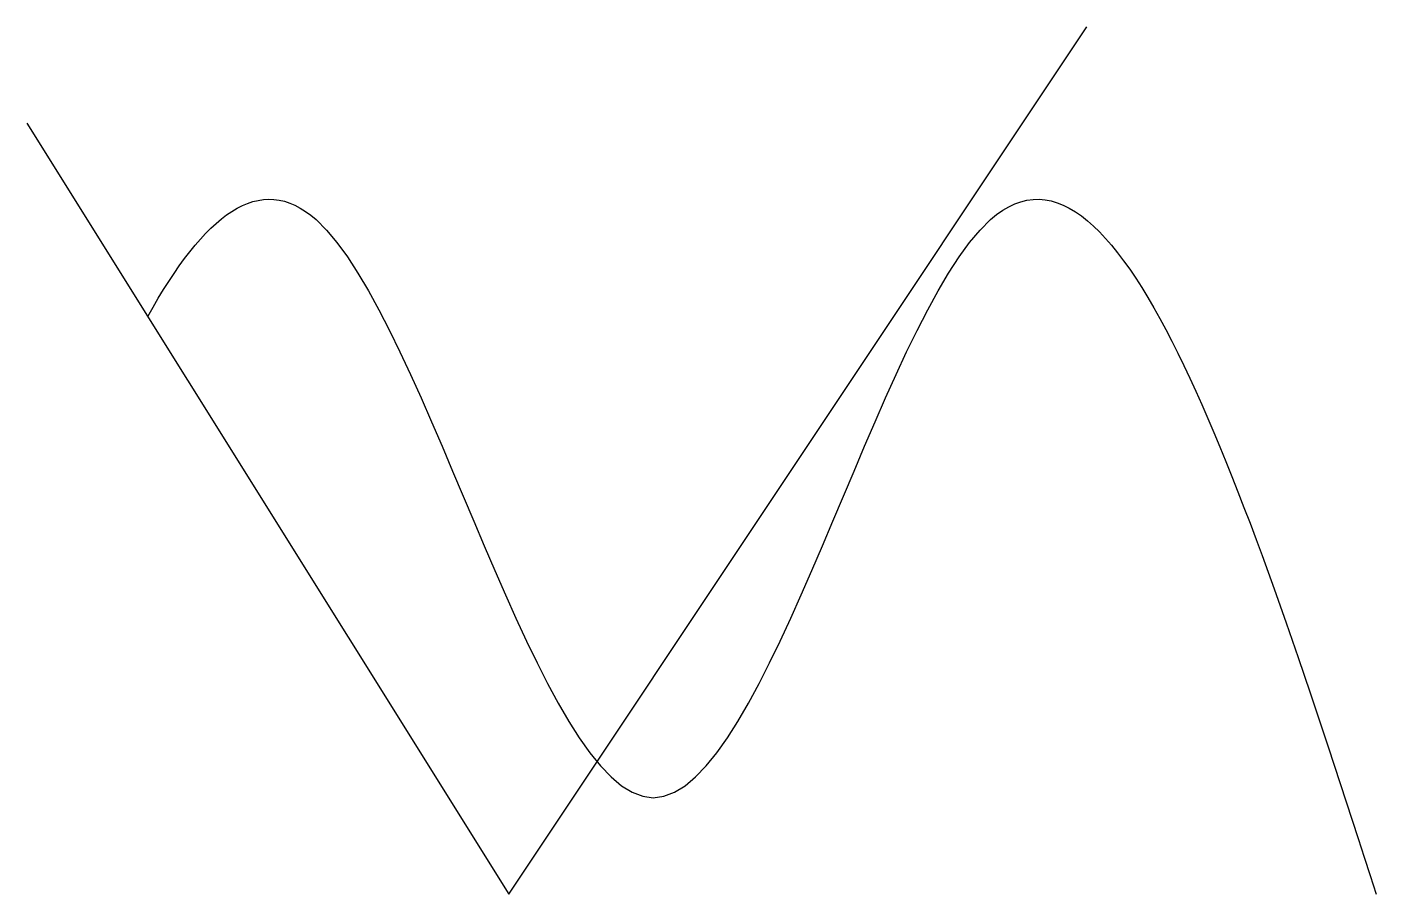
# Model space of a CAD drawing. Header units: millimetres. Extents: x 2 to 30, y 2 to 20.
import ezdxf

# ---------------------------------------------------------------- set-up
doc = ezdxf.new("R2010")
doc.units = ezdxf.units.MM
doc.layers.get('0').update_dxf_attribs({"lineweight": 25})

msp = doc.modelspace()

# ---------------------------------------------------------------- linework, layer by layer
at = {"flags": 128}
msp.add_lwpolyline([(2, 18), (12, 2), (24, 20)], dxfattribs=at)
msp.add_open_spline([(4.508, 13.988), (5.671, 16.085), (9.136, 18.941), (15, -5.933), (22.401, 25.463), (27.344, 10.199), (30, 2)], degree=3, knots=[9.121779, 9.121779, 9.121779, 9.121779, 16.124515, 30.016959, 43.909403, 60.033919, 60.033919, 60.033919, 60.033919])

doc.saveas('drawing.dxf')
